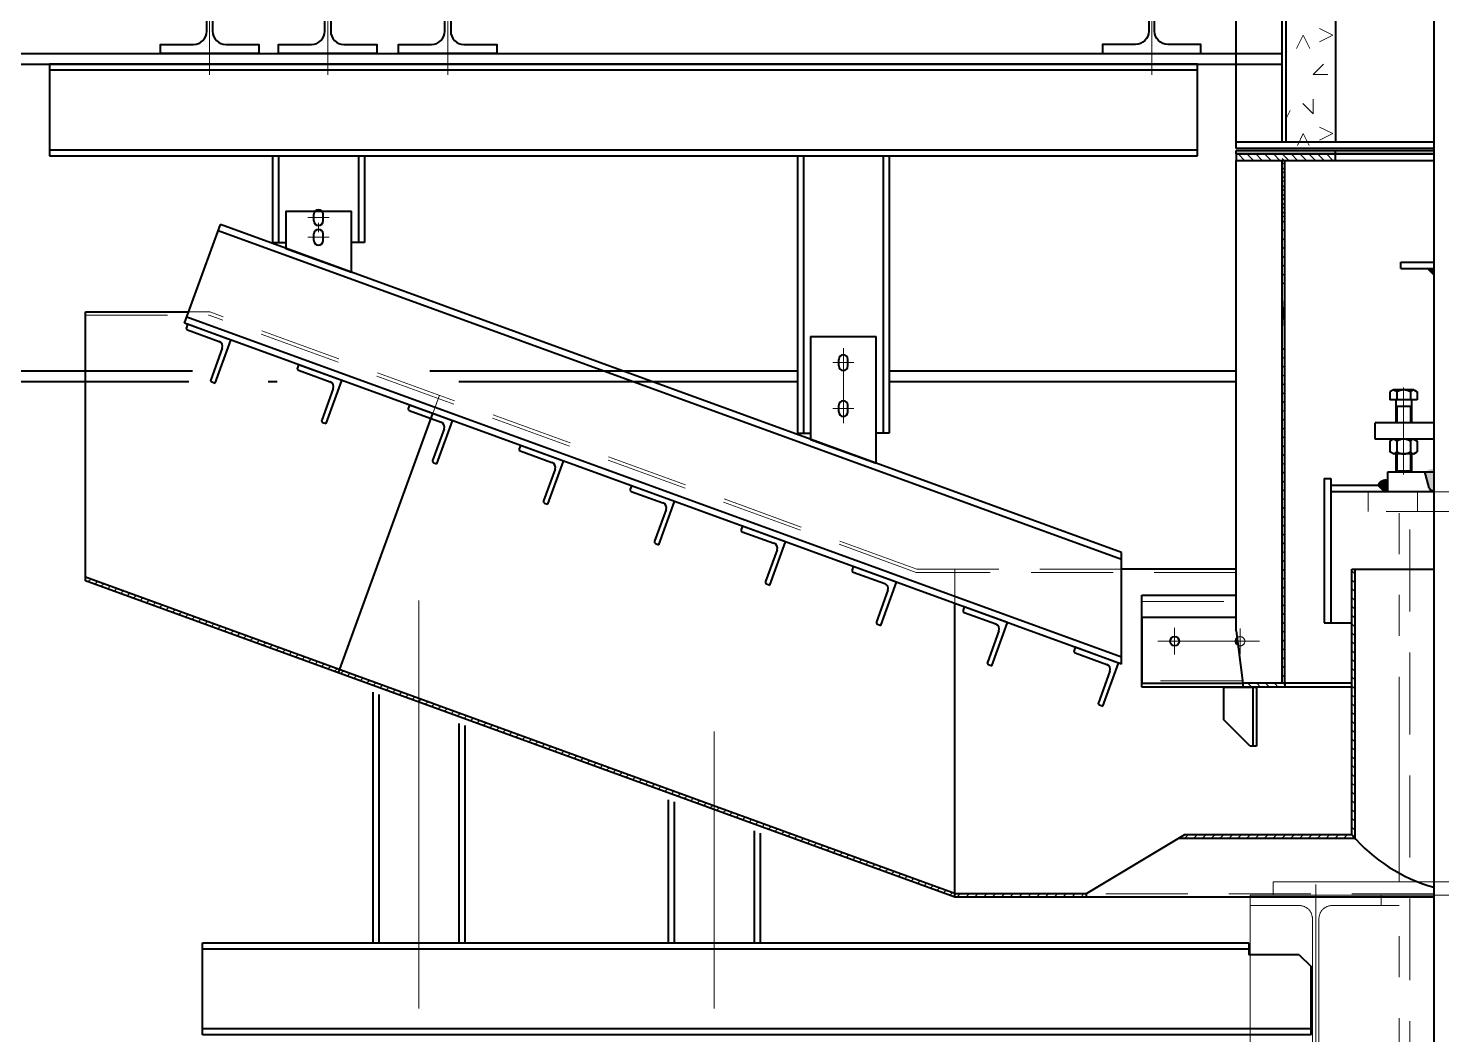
# Model space of a CAD drawing. Header units: millimetres. Extents: x 52110 to 400893, y -153728 to 31997.
# Drawn here: x 168022 to 170177, y -123084 to -121549 of the extents above; entities that cross this region are included whole.
import ezdxf

# ---------------------------------------------------------------- set-up
doc = ezdxf.new("R2010")
doc.units = ezdxf.units.MM
doc.header["$LTSCALE"] = 500
for name, pattern in [('CENTER', [2, 1.25, -0.25, 0.25, -0.25]), ('DASHED', [0.75, 0.5, -0.25]), ('DASHED2', [0.375, 0.25, -0.125]), ('PHANTOM2', [1.25, 0.625, -0.125, 0.125, -0.125, 0.125, -0.125])]:
    doc.linetypes.add(name, pattern=pattern)
for name, color, linetype, lineweight in [('2D', 4, 'PHANTOM2', 20), ('POU', 4, 'Continuous', 20), ('SHI', 7, 'Continuous', 40), ('WEN', 3, 'Continuous', 20), ('XI', 2, 'Continuous', 20), ('XU', 6, 'DASHED2', 20), ('ZHONG', 1, 'CENTER', 20)]:
    doc.layers.add(name, color=color, linetype=linetype, lineweight=lineweight)
doc.layers.add('3', color=6, linetype='Continuous')

# ---------------------------------------------------------------- blocks, each defined once
blk = doc.blocks.new('A$C46F31751')
at = {"layer": 'POU'}
h = blk.add_hatch(dxfattribs=at)
h.set_pattern_fill('CROSS', color=256, scale=6, style=0)
h.set_pattern_definition([(0, (-168899.5, -68438.25), (38.1, 38.1), [19.05, -57.15]), (90, (-168889.977, -68447.775), (-38.1, 38.1), [19.05, -57.15])])
h.paths.add_polyline_path([(245, 1216.7), (45, 1216.7), (45, 1066.7), (85, 1066.7), (85, 766.7), (245, 766.7)])
h.paths.add_polyline_path([(985, 766.7), (1145, 766.7), (1145, 1066.7), (1185, 1066.7), (1185, 1216.7), (985, 1216.7)])
h = blk.add_hatch(dxfattribs=at)
h.set_pattern_fill('GEOL6', color=256, scale=150, style=0, pattern_type=2)
h.set_pattern_definition([(0, (-168869.5, -68370.25), (150, 150), [22.5, -60, 22.5, -45]), (0, (-168817, -68355.25), (150, 150), [22.5, -127.5]), (90, (-168809.5, -68310.25), (-150, 150), [22.5, -30, 22.5, -75]), (90, (-168869.5, -68280.25), (-150, 150), [22.5, -127.5]), (45, (-168809.5, -68310.25), (2e-14, 150), [22.5, -104.77922, 22.5, -62.352814]), (135, (-168794.5, -68355.25), (-150, 2e-14), [22.5, -83.56602, 22.5, -83.56602]), (225, (-168809.5, -68235.25), (-3e-14, -150), [22.5, -189.63203]), (225, (-168764.5, -68370.25), (-3e-14, -150), [22.5, -189.63203]), (26.56505, (-168779.5, -68325.25), (150, 6e-08), [22.5, -312.9102]), (63.43495, (-168764.5, -68295.25), (6e-08, 150), [22.5, -312.9102]), (116.56505, (-168764.5, -68295.25), (-6e-08, 150), [22.5, -312.9102]), (153.43495, (-168839.5, -68310.25), (-150, 6e-08), [22.5, -312.9102]), (206.56505, (-168839.5, -68310.25), (-150, -6e-08), [22.5, -312.9102]), (243.43495, (-168884.5, -68310.25), (-6e-08, -150), [22.5, -312.9102]), (296.56505, (-168884.5, -68310.25), (6e-08, -150), [22.5, -312.9102]), (333.43495, (-168779.5, -68325.25), (150, -6e-08), [22.5, -312.9102])])
h.paths.add_polyline_path([(245, 892.7), (85, 892.7), (85, 610.7), (170, 610.7), (170, 10.7), (245, 10.7)])
h.paths.add_polyline_path([(985, 10.7), (1060, 10.7), (1060, 610.7), (1145, 610.7), (1145, 892.7), (985, 892.7)])
at = {"layer": 'SHI'}
for p, q in [((45, 1216.7), (45, 1066.7)), ((395, 1216.7), (45, 1216.7)), ((245, 1216.7), (245, 15.7)), ((1185, 1216.7), (535, 1216.7)), ((985, 1216.7), (985, 15.7)), ((1185, 1216.7), (1185, 1066.7)), ((45, 1066.7), (85, 1066.7)), ((85, 1066.7), (85, 610.7)), ((1145, 1066.7), (1145, 610.7)), ((1185, 1066.7), (1145, 1066.7)), ((245, 766.7), (85, 766.7)), ((985, 766.7), (1145, 766.7)), ((-25, 610.7), (-25, 600.7)), ((-25, 610.7), (170, 610.7)), ((164, 15.7), (164, 610.7)), ((170, 15.7), (170, 610.7)), ((1060, 15.7), (1060, 610.7)), ((1255, 610.7), (1060, 610.7)), ((1066, 15.7), (1066, 610.7)), ((1255, 610.7), (1255, 600.7)), ((-25, 600.7), (164, 600.7)), ((94, 5.7), (94, 600.7)), ((1255, 600.7), (1066, 600.7)), ((1136, 5.7), (1136, 600.7)), ((395, 15.7), (94, 15.7)), ((395, 5.7), (94, 5.7)), ((1136, 15.7), (535, 15.7)), ((1136, 5.7), (535, 5.7)), ((844.5, 5.7), (1136, 5.7))]:
    blk.add_line(p, q, dxfattribs=at)
for points in [[(-35, 150.7), (40, 150.7), (40, 164.7), (-10.5, 164.7, -0.414214), (-30.5, 184.7), (-30.5, 566.7, -0.414214), (-10.5, 586.7), (40, 586.7), (40, 600.7), (-35, 600.7), (-110, 600.7), (-110, 586.7), (-59.5, 586.7, -0.414214), (-39.5, 566.7), (-39.5, 184.7, -0.414214), (-59.5, 164.7), (-110, 164.7), (-110, 150.7)], [(1265, 150.7), (1190, 150.7), (1190, 164.7), (1240.5, 164.7, 0.414214), (1260.5, 184.7), (1260.5, 566.7, 0.414214), (1240.5, 586.7), (1190, 586.7), (1190, 600.7), (1265, 600.7), (1340, 600.7), (1340, 586.7), (1289.5, 586.7, 0.414214), (1269.5, 566.7), (1269.5, 184.7, 0.414214), (1289.5, 164.7), (1340, 164.7), (1340, 150.7)]]:
    blk.add_lwpolyline(points, format="xyb", close=True, dxfattribs=at)
at = {"layer": 'ZHONG'}
for p, q in [((-35, 632.7), (-35, 118.3)), ((1265, 632.7), (1265, 118.3))]:
    blk.add_line(p, q, dxfattribs=at)
blk = doc.blocks.new('sl')
at = {"layer": 'WEN'}
for points in [[(212613.72, 76452.7), (212623.72, 76442.7), (212623.72, 76452.7)], [(212610.38, 76142.7), (212616.89, 76118.41, 0.3394543), (212621.72, 76114.7), (212621.72, 76112.7), (212623.72, 76112.7), (212623.72, 76147.59, 0.1695664)], [(212553.72, 76130.76, 0.4257765), (212538.72, 76122.7), (212546.72, 76114.7), (212546.72, 76112.7), (212553.72, 76112.7)]]:
    blk.add_hatch(color=256, dxfattribs=at).paths.add_polyline_path(points)
at = {"layer": 'SHI'}
for p, q in [((212623.72, 79215.58), (212623.72, 76192.7)), ((212573.72, 76462.7), (212623.72, 76462.7)), ((212573.72, 76452.7), (212573.72, 76462.7)), ((212573.72, 76452.7), (212623.72, 76452.7)), ((212562.13, 76267.7), (212556.94, 76264.7)), ((212556.94, 76264.7), (212556.94, 76252.7)), ((212593.31, 76267.7), (212562.13, 76267.7)), ((212567.33, 76264.7), (212567.33, 76252.7)), ((212588.11, 76264.7), (212588.11, 76252.7)), ((212593.31, 76267.7), (212598.51, 76264.7)), ((212598.51, 76264.7), (212598.51, 76252.7)), ((212598.51, 76252.7), (212556.94, 76252.7)), ((212565.72, 76252.7), (212565.72, 76217.7)), ((212589.72, 76242.7), (212565.72, 76242.7)), ((212567.32, 76242.7), (212567.32, 76217.7)), ((212588.12, 76242.7), (212588.12, 76217.7)), ((212589.72, 76252.7), (212589.72, 76217.7)), ((212534.58, 76192.7), (212534.58, 76217.7)), ((212623.72, 76217.7), (212534.58, 76217.7)), ((212623.72, 76217.7), (212623.72, 76112.7)), ((212623.72, 76192.7), (212534.58, 76192.7)), ((212562.13, 76192.7), (212556.94, 76189.7)), ((212556.94, 76189.7), (212556.94, 76173.4)), ((212593.31, 76192.7), (212562.13, 76192.7)), ((212567.33, 76189.7), (212567.33, 76173.4)), ((212588.11, 76189.7), (212588.11, 76173.4)), ((212593.31, 76192.7), (212598.51, 76189.7)), ((212598.51, 76189.7), (212598.51, 76173.4)), ((212623.72, 76192.7), (212623.72, 76112.7)), ((212562.13, 76170.4), (212556.94, 76173.4)), ((212593.31, 76170.4), (212562.13, 76170.4)), ((212565.72, 76170.4), (212565.72, 76144.3)), ((212567.32, 76170.4), (212567.32, 76142.7)), ((212588.12, 76170.4), (212588.12, 76142.7)), ((212589.72, 76170.4), (212589.72, 76144.3)), ((212593.31, 76170.4), (212598.51, 76173.4)), ((212456.72, 76132.7), (212456.72, 75912.7)), ((212456.72, 76132.7), (212466.72, 76132.7)), ((212466.72, 76132.7), (212466.72, 75912.7)), ((212553.72, 76112.7), (212553.72, 76142.7)), ((212567.32, 76142.7), (212565.72, 76144.3)), ((212565.72, 76144.3), (212589.72, 76144.3)), ((212588.12, 76142.7), (212567.32, 76142.7)), ((212589.72, 76144.3), (212588.12, 76142.7)), ((212616.89, 76118.41), (212610.38, 76142.7)), ((212616.89, 76118.41), (212610.38, 76142.7)), ((212466.72, 76122.7), (212538.72, 76122.7)), ((212466.72, 76112.7), (212546.72, 76112.7)), ((212533.72, 76112.7), (212623.72, 76112.7)), ((212538.72, 76122.7), (212546.72, 76114.7)), ((212546.72, 76112.7), (212546.72, 76114.7)), ((212621.72, 76112.7), (212621.72, 76114.7)), ((212621.72, 76112.7), (212621.72, 76114.7)), ((212623.72, 76112.7), (212623.72, 74796.7)), ((212456.72, 75912.7), (212498.72, 75912.7))]:
    blk.add_line(p, q, dxfattribs=at)
at = {"layer": 'SHI', "linetype": 'Continuous'}
blk.add_line((212553.72, 76142.7), (212623.72, 76142.7), dxfattribs=at)
at = {"layer": 'SHI'}
for centre, radius, start, end in [((212560.1, 76258.18), 9.73, 42.05083, 77.94917), ((212577.72, 76248.2), 19.5, 57.79577, 122.20423), ((212595.34, 76258.18), 9.73, 102.05083, 137.94917), ((212560.1, 76183.18), 9.73, 42.05083, 77.94917), ((212577.72, 76173.2), 19.5, 57.79577, 122.20423), ((212595.34, 76183.18), 9.73, 102.05083, 137.94917), ((212560.1, 76179.92), 9.73, 282.05083, 317.94917), ((212577.72, 76189.9), 19.5, 237.79577, 302.20423), ((212595.34, 76179.92), 9.73, 222.05083, 257.94917), ((212621.72, 76119.7), 5, 195, 270), ((212621.72, 76119.7), 5, 195, 270)]:
    blk.add_arc(centre, radius, start, end, dxfattribs=at)
at = {"layer": 'WEN'}
blk.add_line((212623.72, 76442.7), (212613.72, 76452.7), dxfattribs=at)
blk.add_arc((212550.09, 76119.52), 11.81, 72.10919, 164.36185, dxfattribs=at)
at = {"layer": 'ZHONG'}
blk.add_line((212577.72, 76271.7), (212577.72, 76138.7), dxfattribs=at)
blk = doc.blocks.new('zll')
at = {"layer": 'SHI'}
blk.add_lwpolyline([(166972.5, 60829.5), (166897.5, 60829.5), (166897.5, 60843.5), (166948, 60843.5, 0.414214), (166968, 60863.5), (166968, 61245.5, 0.414214), (166948, 61265.5), (166897.5, 61265.5), (166897.5, 61279.5), (166972.5, 61279.5), (167047.5, 61279.5), (167047.5, 61265.5), (166997, 61265.5, 0.414214), (166977, 61245.5), (166977, 60863.5, 0.414214), (166997, 60843.5), (167047.5, 60843.5), (167047.5, 60829.5)], format="xyb", close=True, dxfattribs=at)
at = {"layer": 'ZHONG'}
blk.add_line((166972.5, 61311.4), (166972.5, 60797), dxfattribs=at)
blk = doc.blocks.new('螺栓M24x120组合')
for p, q in [((-19.8, 0.8), (-19.8, 13.7)), ((19.8, 0.8), (-19.8, 0.8)), ((14.8, 15), (-14.8, 15)), ((-13.2, 0), (-13.2, 0.8)), ((13.2, 0), (-13.2, 0)), ((-9.9, 0.8), (-9.9, 13.7)), ((9.9, 0.8), (9.9, 13.7)), ((13.2, 0), (13.2, 0.8)), ((19.8, 0.8), (19.8, 13.7)), ((22, -61), (-22, -61)), ((-22, -61), (-22, -65)), ((22, -65), (22, -61)), ((-22, -65), (22, -65)), ((-19.8, -85.2), (-19.8, -65.8)), ((-19.8, -65.8), (19.8, -65.8)), ((-16.6, -65), (-16.6, -65.8)), ((-9.9, -85.2), (-9.9, -65.8)), ((9.9, -85.2), (9.9, -65.8)), ((16.6, -65), (16.6, -65.8)), ((19.8, -85.2), (19.8, -65.8)), ((-19.8, -97.2), (-19.8, -87.8)), ((-14.8, -86.5), (14.8, -86.5)), ((-14.8, -86.5), (14.8, -86.5)), ((-14.8, -98.5), (14.8, -98.5)), ((-12, -98.5), (-12, -108.6)), ((-9.9, -97.2), (-9.9, -87.8)), ((9.9, -97.2), (9.9, -87.8)), ((12, -98.5), (12, -108.6)), ((19.8, -97.2), (19.8, -87.8)), ((-12, -108.6), (-9.6, -111)), ((12, -108.6), (-12, -108.6)), ((9.6, -111), (-9.6, -111)), ((9.6, -111), (12, -108.6))]:
    blk.add_line(p, q)
for centre, radius, start, end in [((-14.8, 5.1), 9.89, 60, 120), ((0, -22.6), 37.6, 74.7385, 105.2615), ((14.8, 5.1), 9.89, 60, 120), ((-14.8, -76.6), 9.89, 240, 300), ((0, -48.9), 37.6, 254.7385, 285.2615), ((14.8, -76.6), 9.89, 240, 300), ((-14.8, -96.4), 9.89, 60, 120), ((-14.8, -88.6), 9.89, 240, 300), ((0, -124.1), 37.6, 74.7385, 105.2615), ((0, -60.9), 37.6, 254.7385, 285.2615), ((14.8, -96.4), 9.89, 60, 120), ((14.8, -88.6), 9.89, 240, 300)]:
    blk.add_arc(centre, radius, start, end)
at = {"layer": '3'}
for p, q in [((-9.6, -98.5), (-9.6, -111)), ((9.6, -98.5), (9.6, -111))]:
    blk.add_line(p, q, dxfattribs=at)
blk = doc.blocks.new('横梁（单管）')
at = {"layer": '2D'}
for p, q in [((170, 1125), (-170, 1125)), ((-170, 1095), (-170, 1125)), ((170, 1095), (170, 1125)), ((170, 1095), (-170, 1095)), ((-122.5, 530), (-122.5, 1095)), ((122.5, 530), (122.5, 1095)), ((-315, 530), (315, 530)), ((-315, 510), (-315, 530)), ((315, 510), (315, 530)), ((-350, 510), (-350, 10)), ((-350, 510), (350, 510)), ((-150, 494), (-150, 510)), ((-122.5, 10), (-122.5, 510)), ((122.5, 10), (122.5, 510)), ((150, 510), (150, 494)), ((350, 510), (350, 10)), ((-350, 494), (-275, 494)), ((-122.5, 494), (-225, 494)), ((122.5, 494), (225, 494)), ((350, 494), (275, 494)), ((-255, 474), (-255, 46)), ((-245, 474), (-245, 46)), ((245, 474), (245, 46)), ((255, 474), (255, 46)), ((-275, 26), (-350, 26)), ((-225, 26), (-122.5, 26)), ((-150, 26), (-150, 10)), ((225, 26), (122.5, 26)), ((150, 26), (150, 10)), ((275, 26), (350, 26)), ((350, 10), (-350, 10)), ((350, 0), (-350, 0)), ((-350, 0), (-350, -10)), ((-345, 0), (-345, 10)), ((345, 0), (345, 10)), ((350, 0), (350, -10))]:
    blk.add_line(p, q, dxfattribs=at)
at = {"layer": '2D', "linetype": 'DASHED', "ltscale": 0.2}
for p, q in [((-122.5, 10), (-122.5, 5)), ((122.5, 5), (-122.5, 5)), ((122.5, 10), (122.5, 5))]:
    blk.add_line(p, q, dxfattribs=at)
at = {"layer": '2D'}
for centre, start, end in [((-275, 474), 0, 90), ((-225, 474), 90, 180), ((225, 474), 0, 90), ((275, 474), 90, 180), ((-275, 46), 270, 0), ((-225, 46), 180, 270), ((225, 46), 270, 0), ((275, 46), 180, 270)]:
    blk.add_arc(centre, 20, start, end, dxfattribs=at)
at = {"layer": 'XU', "linetype": 'DASHED', "ltscale": 0.2}
for p, q in [((-95, 1125), (-95, 1095)), ((95, 1125), (95, 1095))]:
    blk.add_line(p, q, dxfattribs=at)
at = {"layer": 'XU', "linetype": 'DASHED2'}
for p, q in [((-106.5, 5), (-106.5, 1095)), ((106.5, 5), (106.5, 1095))]:
    blk.add_line(p, q, dxfattribs=at)
at = {"layer": 'ZHONG'}
for p, q in [((0, 1223.4), (0, -197.4)), ((-250, 526), (-250, -10)), ((250, 526), (250, -10))]:
    blk.add_line(p, q, dxfattribs=at)
at = {"layer": 'ZHONG', "ltscale": 0.2}
for p, q in [((-310, -68.1), (-310, 108.9)), ((-190, -68.1), (-190, 108.9)), ((190, -68.1), (190, 108.9)), ((310, -68.1), (310, 108.9))]:
    blk.add_line(p, q, dxfattribs=at)
at = {"layer": '2D', "xscale": -1, "rotation": 180}
for p in [(-310, -35), (-190, -35), (190, -35), (310, -35)]:
    blk.add_blockref('螺栓M24x120组合', p, dxfattribs=at)
blk = doc.blocks.new('LDJXKJ')
blk.add_blockref('横梁（单管）', (119954.6, 61578.7))
blk = doc.blocks.new('SFC43')
at = {"layer": 'SHI'}
for p, q in [((160041.2, 91723.3), (158291.2, 91723.3)), ((158291.2, 91723.3), (158291.2, 91583.3)), ((160041.2, 91714.2), (158291.2, 91714.2)), ((160041.2, 91583.3), (160041.2, 91723.3)), ((158291.2, 91592.4), (160041.2, 91592.4)), ((158291.2, 91583.3), (160041.2, 91583.3)), ((158631.2, 91583.3), (158631.2, 91451.3)), ((158640.3, 91583.3), (158640.3, 91451.3)), ((158762.1, 91583.3), (158762.1, 91451.3)), ((158771.2, 91583.3), (158771.2, 91451.3)), ((159431.2, 91583.3), (159431.2, 91160.3)), ((159440.3, 91583.3), (159440.3, 91160.3)), ((159562.1, 91583.3), (159562.1, 91160.3)), ((159571.2, 91583.3), (159571.2, 91160.3)), ((160100.2, 91591.3), (160401.2, 91591.3)), ((160100.2, 91586.3), (160100.2, 91591.3)), ((160100.2, 91586.3), (160100.2, 91576.3)), ((160100.2, 91586.3), (160401.2, 91586.3)), ((160401.2, 91586.3), (160100.2, 91586.3)), ((160100.2, 90859.3), (160100.2, 91576.3)), ((160100.2, 91576.3), (160401.2, 91576.3)), ((160170.2, 90779.3), (160170.2, 91576.3)), ((160174.2, 90779.3), (160174.2, 91576.3)), ((160251.2, 91586.3), (160251.2, 91591.3)), ((160251.2, 91576.3), (160251.2, 91586.3)), ((158651.2, 91499.2), (158751.2, 91499.2)), ((158651.2, 91499.2), (158651.2, 91442.3)), ((158694.2, 91484.2), (158694.2, 91494.2)), ((158708.2, 91484.2), (158708.2, 91494.2)), ((158751.2, 91405.9), (158751.2, 91499.2)), ((158496.9, 91328.2), (158551.6, 91478.5)), ((159925.2, 90968), (158548.2, 91469.1)), ((159925.2, 90978.6), (158551.6, 91478.5)), ((158631.2, 91451.3), (158651.2, 91451.3)), ((158694.2, 91454.2), (158694.2, 91464.2)), ((158708.2, 91454.2), (158708.2, 91464.2)), ((158771.2, 91451.3), (158751.2, 91451.3)), ((158651.2, 91442.3), (158751.2, 91405.9)), ((158346.2, 91345.6), (158503.2, 91345.6)), ((158346.2, 90935.6), (158346.2, 91345.6)), ((159925.2, 90819), (158500.3, 91337.6)), ((159925.2, 90808.3), (158496.9, 91328.2)), ((158501.6, 91326.5), (158499.8, 91321.5)), ((158501.3, 91318.1), (158549.6, 91300.5)), ((158567.4, 91302.5), (158501.6, 91326.5)), ((158543.4, 91236.8), (158567.4, 91302.5)), ((159451.2, 91308), (159551.2, 91308)), ((159451.2, 91308), (159451.2, 91151.1)), ((159551.2, 91114.7), (159551.2, 91308)), ((158554.4, 91290.2), (158536.8, 91242)), ((159494.2, 91263), (159494.2, 91273)), ((159508.2, 91263), (159508.2, 91273)), ((158670.7, 91264.9), (158668.9, 91259.9)), ((158670.5, 91256.5), (158718.7, 91238.9)), ((158736.5, 91241), (158670.7, 91264.9)), ((158538.4, 91238.6), (158543.4, 91236.8)), ((158723.5, 91228.7), (158706, 91180.4)), ((158712.6, 91175.2), (158736.5, 91241)), ((158731.5, 90795.3), (158875.3, 91190.5)), ((158839.9, 91203.4), (158838, 91198.3)), ((158839.6, 91194.9), (158887.9, 91177.4)), ((158905.6, 91179.4), (158839.9, 91203.4)), ((159494.2, 91193), (159494.2, 91203)), ((159508.2, 91193), (159508.2, 91203)), ((158707.5, 91177), (158712.6, 91175.2)), ((158892.7, 91167.1), (158875.1, 91118.9)), ((158881.7, 91113.6), (158905.6, 91179.4)), ((159431.2, 91160.3), (159451.2, 91160.3)), ((159451.2, 91151.1), (159551.2, 91114.7)), ((159571.2, 91160.3), (159551.2, 91160.3)), ((159009, 91141.8), (159007.2, 91136.8)), ((159008.8, 91133.4), (159057, 91115.8)), ((159074.8, 91117.9), (159009, 91141.8)), ((158876.7, 91115.5), (158881.7, 91113.6)), ((159061.8, 91105.6), (159044.2, 91057.3)), ((159050.8, 91052.1), (159074.8, 91117.9)), ((159178.2, 91080.2), (159176.3, 91075.2)), ((159243.9, 91056.3), (159178.2, 91080.2)), ((159177.9, 91071.8), (159226.2, 91054.2)), ((159045.8, 91053.9), (159050.8, 91052.1)), ((159230.9, 91044), (159213.4, 90995.8)), ((159220, 90990.5), (159243.9, 91056.3)), ((159347.3, 91018.7), (159345.5, 91013.7)), ((159413.1, 90994.7), (159347.3, 91018.7)), ((159215, 90992.3), (159220, 90990.5)), ((159347.1, 91010.2), (159395.3, 90992.7)), ((159389.1, 90928.9), (159413.1, 90994.7)), ((159400.1, 90982.4), (159382.5, 90934.2)), ((159925.2, 90808.3), (159925.2, 90978.6)), ((159516.4, 90957.1), (159514.6, 90952.1)), ((159516.2, 90948.7), (159564.5, 90931.1)), ((159582.2, 90933.2), (159516.4, 90957.1)), ((160100.2, 90953.3), (159925.2, 90953.3)), ((160276.2, 90953.3), (160401.2, 90953.3)), ((160276.2, 90548.3), (160276.2, 90953.3)), ((160281.2, 90542.6), (160281.2, 90953.3)), ((159672.1, 90458.3), (158346.2, 90940.9)), ((159671.2, 90453.3), (158346.2, 90935.6)), ((159384.1, 90930.8), (159389.1, 90928.9)), ((159558.3, 90867.4), (159582.2, 90933.2)), ((159569.2, 90920.9), (159551.7, 90872.6)), ((159956.2, 90773.3), (159956.2, 90913.3)), ((159956.2, 90913.3), (160100.2, 90913.3)), ((159671.2, 90453.3), (159671.2, 90900.8)), ((159685.6, 90895.5), (159683.8, 90890.5)), ((159685.4, 90887.1), (159733.6, 90869.6)), ((159751.4, 90871.6), (159685.6, 90895.5)), ((159553.3, 90869.2), (159558.3, 90867.4)), ((159727.4, 90805.8), (159751.4, 90871.6)), ((159956.2, 90879.3), (159956.2, 90779.3)), ((160100.2, 90879.3), (159956.2, 90879.3)), ((159738.4, 90859.3), (159720.8, 90811.1)), ((160100.2, 90859.3), (160110.2, 90779.3)), ((159854.7, 90834), (159852.9, 90829)), ((159854.5, 90825.5), (159902.7, 90808)), ((159920.5, 90810), (159854.7, 90834)), ((159722.4, 90807.6), (159727.4, 90805.8)), ((159896.6, 90744.3), (159920.5, 90810)), ((159907.5, 90797.7), (159890, 90749.5)), ((159956.2, 90779.3), (160110.2, 90779.3)), ((160110.2, 90779.3), (160110.2, 90773.3)), ((160276.2, 90779.3), (160110.2, 90779.3)), ((160174.2, 90779.3), (160174.2, 90773.3)), ((158784.2, 90765.5), (158784.2, 90383.3)), ((158793.3, 90762.2), (158793.3, 90383.3)), ((160110.2, 90773.3), (159956.2, 90773.3)), ((160081.2, 90773.3), (160131.2, 90773.3)), ((160081.2, 90723.3), (160081.2, 90773.3)), ((160276.2, 90773.3), (160110.2, 90773.3)), ((160125.2, 90773.3), (160125.2, 90683.3)), ((160131.2, 90773.3), (160131.2, 90683.3)), ((159891.6, 90746.1), (159896.6, 90744.3)), ((158915.1, 90717.9), (158915.1, 90383.3)), ((158924.2, 90714.6), (158924.2, 90383.3)), ((160121.2, 90683.3), (160081.2, 90723.3)), ((160131.2, 90683.3), (160121.2, 90683.3)), ((159234.2, 90601.7), (159234.2, 90383.3)), ((159243.3, 90598.4), (159243.3, 90383.3)), ((159365.1, 90554.1), (159365.1, 90383.3)), ((159374.2, 90550.8), (159374.2, 90383.3)), ((160021.2, 90548.3), (159871.2, 90458.3)), ((160281.1, 90542.7), (160011.9, 90542.7)), ((160276.2, 90548.3), (160021.2, 90548.3)), ((160401.2, 90453.3), (159671.2, 90453.3)), ((159871.2, 90458.3), (159672.1, 90458.3)), ((159871.2, 90458.3), (159871.2, 90453.3)), ((158524.2, 90383.3), (160119.2, 90383.3)), ((158524.2, 90243.3), (158524.2, 90383.3)), ((158524.2, 90374.2), (160119.2, 90374.2)), ((160119.2, 90383.3), (160119.2, 90365.3)), ((160196.2, 90365.3), (160119.2, 90365.3)), ((160196.2, 90365.3), (160214.2, 90347.3)), ((160214.2, 90243.3), (160214.2, 90347.3)), ((160214.2, 90252.4), (158524.2, 90252.4)), ((160214.2, 90243.3), (158524.2, 90243.3))]:
    blk.add_line(p, q, dxfattribs=at)
blk.add_circle((160006.2, 90843.3), 7, dxfattribs=at)
for centre, radius, start, end in [((158701.2, 91494.2), 7, 0, 180), ((158701.2, 91484.2), 7, 180, 0), ((158701.2, 91464.2), 7, 0, 180), ((158701.2, 91454.2), 7, 180, 0), ((158502.3, 91320.6), 2.67, 160, 250), ((158546.8, 91293), 8, 340, 70), ((159501.2, 91273), 7, 0, 180), ((158671.4, 91259), 2.67, 160, 250), ((159501.2, 91263), 7, 180, 0), ((158539.3, 91241.1), 2.67, 160, 250), ((158716, 91231.4), 8, 340, 70), ((159501.2, 91203), 7, 0, 180), ((158840.5, 91197.4), 2.67, 160, 250), ((159501.2, 91193), 7, 180, 0), ((158708.5, 91179.5), 2.67, 160, 250), ((158885.1, 91169.9), 8, 340, 70), ((159009.7, 91135.9), 2.67, 160, 250), ((158877.6, 91118), 2.67, 160, 250), ((159054.3, 91108.3), 8, 340, 70), ((159046.7, 91056.4), 2.67, 160, 250), ((159178.8, 91074.3), 2.67, 160, 250), ((159223.4, 91046.7), 8, 340, 70), ((159348, 91012.7), 2.67, 160, 250), ((159215.9, 90994.8), 2.67, 160, 250), ((159392.6, 90985.2), 8, 340, 70), ((159517.1, 90951.2), 2.67, 160, 250), ((159385, 90933.3), 2.67, 160, 250), ((159561.7, 90923.6), 8, 340, 70), ((159686.3, 90889.6), 2.67, 160, 250), ((159554.2, 90871.7), 2.67, 160, 250), ((159730.9, 90862), 8, 340, 70), ((160106.2, 90843.3), 7, 131.6674, 242.5826), ((159855.4, 90828.1), 2.67, 160, 250), ((159723.3, 90810.2), 2.67, 160, 250), ((159900, 90800.5), 8, 340, 70), ((159892.5, 90748.6), 2.67, 160, 250), ((160471.2, 90714.6), 256.2, 220.4497, 254.147)]:
    blk.add_arc(centre, radius, start, end, dxfattribs=at)
at = {"layer": 'XI'}
for p, q in [((160112.9, 91576.3), (160102.9, 91586.3)), ((160126.4, 91576.3), (160116.4, 91586.3)), ((160139.8, 91576.3), (160129.8, 91586.3)), ((160153.3, 91576.3), (160143.3, 91586.3)), ((160166.8, 91576.3), (160156.8, 91586.3)), ((160180.2, 91576.3), (160170.2, 91586.3)), ((160174.2, 91575.1), (160170.2, 91579.1)), ((160193.7, 91576.3), (160183.7, 91586.3)), ((160207.2, 91576.3), (160197.2, 91586.3)), ((160220.7, 91576.3), (160210.7, 91586.3)), ((160234.1, 91576.3), (160224.1, 91586.3)), ((160247.6, 91576.3), (160237.6, 91586.3)), ((160251.2, 91586.2), (160251.1, 91586.3)), ((160174.2, 91569.4), (160170.2, 91573.4)), ((160174.2, 91561.6), (160170.2, 91565.6)), ((160174.2, 91555.9), (160170.2, 91559.9)), ((160174.2, 91548.2), (160170.2, 91552.2)), ((160174.2, 91542.5), (160170.2, 91546.5)), ((160174.2, 91534.7), (160170.2, 91538.7)), ((160174.2, 91529), (160170.2, 91533)), ((160174.2, 91521.2), (160170.2, 91525.2)), ((160174.2, 91515.5), (160170.2, 91519.5)), ((160174.2, 91507.7), (160170.2, 91511.7)), ((160174.2, 91502), (160170.2, 91506)), ((160174.2, 91494.3), (160170.2, 91498.3)), ((160174.2, 91488.6), (160170.2, 91492.6)), ((160174.2, 91480.8), (160170.2, 91484.8)), ((160174.2, 91467.3), (160170.2, 91471.3)), ((160174.2, 91453.9), (160170.2, 91457.9)), ((160174.2, 91440.4), (160170.2, 91444.4)), ((160174.2, 91426.9), (160170.2, 91430.9)), ((160174.2, 91413.5), (160170.2, 91417.5)), ((160174.2, 91400), (160170.2, 91404)), ((160174.2, 91386.5), (160170.2, 91390.5)), ((160174.2, 91300), (160170.2, 91377)), ((160174.2, 91286.6), (160170.2, 91290.6)), ((160174.2, 91273.1), (160170.2, 91277.1)), ((160174.2, 91259.6), (160170.2, 91263.6)), ((160174.2, 91246.2), (160170.2, 91250.2)), ((160174.2, 91232.7), (160170.2, 91236.7)), ((160174.2, 91219.2), (160170.2, 91223.2)), ((160174.2, 91205.8), (160170.2, 91209.8)), ((160174.2, 91192.3), (160170.2, 91196.3)), ((160174.2, 91178.8), (160170.2, 91182.8)), ((160174.2, 91165.3), (160170.2, 91169.3)), ((160174.2, 91151.9), (160170.2, 91155.9)), ((160174.2, 91138.4), (160170.2, 91142.4)), ((160174.2, 91124.9), (160170.2, 91128.9)), ((160174.2, 91111.5), (160170.2, 91115.5)), ((160174.2, 91098), (160170.2, 91102)), ((160174.2, 91084.5), (160170.2, 91088.5)), ((160174.2, 91071), (160170.2, 91075)), ((160174.2, 91057.6), (160170.2, 91061.6)), ((160174.2, 91044.1), (160170.2, 91048.1)), ((160174.2, 91030.6), (160170.2, 91034.6)), ((160174.2, 91017.2), (160170.2, 91021.2)), ((160174.2, 91003.7), (160170.2, 91007.7)), ((160174.2, 90990.2), (160170.2, 90994.2)), ((160174.2, 90976.8), (160170.2, 90980.8)), ((160174.2, 90963.3), (160170.2, 90967.3)), ((160174.2, 90949.8), (160170.2, 90953.8)), ((160281.2, 90945.4), (160276.2, 90950.4)), ((158350.2, 90934.1), (158354.1, 90938)), ((158360.1, 90930.5), (158364, 90934.4)), ((158369.9, 90927), (158373.8, 90930.9)), ((158379.8, 90923.4), (158383.7, 90927.3)), ((160174.2, 90936.3), (160170.2, 90940.3)), ((160281.2, 90932), (160276.2, 90937)), ((158389.7, 90919.8), (158393.6, 90923.7)), ((158399.6, 90916.2), (158403.5, 90920.1)), ((158409.4, 90912.6), (158413.3, 90916.5)), ((158419.3, 90909), (158423.2, 90912.9)), ((158429.2, 90905.4), (158433.1, 90909.3)), ((158439.1, 90901.8), (158443, 90905.7)), ((160174.2, 90922.9), (160170.2, 90926.9)), ((160174.2, 90909.4), (160170.2, 90913.4)), ((160281.2, 90918.5), (160276.2, 90923.5)), ((160281.2, 90905), (160276.2, 90910)), ((158448.9, 90898.2), (158452.8, 90902.1)), ((158458.8, 90894.6), (158462.7, 90898.5)), ((158468.7, 90891), (158472.6, 90894.9)), ((158478.6, 90887.4), (158482.5, 90891.3)), ((158488.4, 90883.8), (158492.3, 90887.7)), ((158498.3, 90880.2), (158502.2, 90884.1)), ((160174.2, 90895.9), (160170.2, 90899.9)), ((160174.2, 90882.5), (160170.2, 90886.5)), ((160281.2, 90891.6), (160276.2, 90896.6)), ((158508.2, 90876.6), (158512.1, 90880.5)), ((158518.1, 90873), (158522, 90876.9)), ((158527.9, 90869.4), (158531.8, 90873.3)), ((158537.8, 90865.8), (158541.7, 90869.7)), ((158547.7, 90862.3), (158551.6, 90866.2)), ((158557.6, 90858.7), (158561.5, 90862.6)), ((160174.2, 90869), (160170.2, 90873)), ((160281.2, 90878.1), (160276.2, 90883.1)), ((160281.2, 90864.6), (160276.2, 90869.6)), ((158567.4, 90855.1), (158571.3, 90859)), ((158577.3, 90851.5), (158581.2, 90855.4)), ((158587.2, 90847.9), (158591.1, 90851.8)), ((158597.1, 90844.3), (158601, 90848.2)), ((158607, 90840.7), (158610.9, 90844.6)), ((158616.8, 90837.1), (158620.7, 90841)), ((160174.2, 90855.5), (160170.2, 90859.5)), ((160174.2, 90842.1), (160170.2, 90846.1)), ((160281.2, 90851.1), (160276.2, 90856.1)), ((160281.2, 90837.7), (160276.2, 90842.7)), ((158626.7, 90833.5), (158630.6, 90837.4)), ((158636.6, 90829.9), (158640.5, 90833.8)), ((158646.5, 90826.3), (158650.4, 90830.2)), ((158656.3, 90822.7), (158660.2, 90826.6)), ((158666.2, 90819.1), (158670.1, 90823)), ((158676.1, 90815.5), (158680, 90819.4)), ((160174.2, 90828.6), (160170.2, 90832.6)), ((160281.2, 90824.2), (160276.2, 90829.2)), ((158686, 90811.9), (158689.9, 90815.8)), ((158695.8, 90808.3), (158699.7, 90812.2)), ((158705.7, 90804.7), (158709.6, 90808.6)), ((158715.6, 90801.1), (158719.5, 90805)), ((158725.5, 90797.5), (158729.4, 90801.4)), ((158735.3, 90794), (158739.2, 90797.9)), ((160174.2, 90815.1), (160170.2, 90819.1)), ((160174.2, 90801.6), (160170.2, 90805.6)), ((160281.2, 90810.7), (160276.2, 90815.7)), ((160281.2, 90797.3), (160276.2, 90802.3)), ((158745.2, 90790.4), (158749.1, 90794.3)), ((158755.1, 90786.8), (158759, 90790.7)), ((158765, 90783.2), (158768.9, 90787.1)), ((158774.8, 90779.6), (158778.7, 90783.5)), ((158784.7, 90776), (158788.6, 90779.9)), ((158794.6, 90772.4), (158798.5, 90776.3)), ((160123.8, 90773.3), (160117.8, 90779.3)), ((160137.3, 90773.3), (160131.3, 90779.3)), ((160150.8, 90773.3), (160144.8, 90779.3)), ((160164.2, 90773.3), (160158.2, 90779.3)), ((160174.2, 90788.2), (160170.2, 90792.2)), ((160174.2, 90776.8), (160171.7, 90779.3)), ((160281.2, 90783.8), (160276.2, 90788.8)), ((158804.5, 90768.8), (158808.4, 90772.7)), ((158814.3, 90765.2), (158818.2, 90769.1)), ((158824.2, 90761.6), (158828.1, 90765.5)), ((158834.1, 90758), (158838, 90761.9)), ((158844, 90754.4), (158847.9, 90758.3)), ((158853.8, 90750.8), (158857.7, 90754.7)), ((160110.4, 90773.3), (160110.2, 90773.5)), ((160281.2, 90770.3), (160276.2, 90775.3)), ((160281.2, 90756.8), (160276.2, 90761.8)), ((158863.7, 90747.2), (158867.6, 90751.1)), ((158873.6, 90743.6), (158877.5, 90747.5)), ((158883.5, 90740), (158887.4, 90743.9)), ((158893.4, 90736.4), (158897.3, 90740.3)), ((158903.2, 90732.8), (158907.1, 90736.7)), ((158913.1, 90729.3), (158917, 90733.2)), ((160281.2, 90743.4), (160276.2, 90748.4)), ((160281.2, 90729.9), (160276.2, 90734.9)), ((158923, 90725.7), (158926.9, 90729.6)), ((158932.9, 90722.1), (158936.8, 90726)), ((158942.7, 90718.5), (158946.6, 90722.4)), ((158952.6, 90714.9), (158956.5, 90718.8)), ((158962.5, 90711.3), (158966.4, 90715.2)), ((158972.4, 90707.7), (158976.3, 90711.6)), ((160281.2, 90716.4), (160276.2, 90721.4)), ((158982.2, 90704.1), (158986.1, 90708)), ((158992.1, 90700.5), (158996, 90704.4)), ((159002, 90696.9), (159005.9, 90700.8)), ((159011.9, 90693.3), (159015.8, 90697.2)), ((159021.7, 90689.7), (159025.6, 90693.6)), ((159031.6, 90686.1), (159035.5, 90690)), ((160281.2, 90703), (160276.2, 90708)), ((160281.2, 90689.5), (160276.2, 90694.5)), ((159041.5, 90682.5), (159045.4, 90686.4)), ((159051.4, 90678.9), (159055.3, 90682.8)), ((159061.2, 90675.3), (159065.1, 90679.2)), ((159071.1, 90671.7), (159075, 90675.6)), ((159081, 90668.1), (159084.9, 90672)), ((160281.2, 90676), (160276.2, 90681)), ((159090.9, 90664.6), (159094.8, 90668.5)), ((159100.7, 90661), (159104.6, 90664.9)), ((159110.6, 90657.4), (159114.5, 90661.3)), ((159120.5, 90653.8), (159124.4, 90657.7)), ((159130.4, 90650.2), (159134.3, 90654.1)), ((159140.2, 90646.6), (159144.1, 90650.5)), ((160281.2, 90662.6), (160276.2, 90667.6)), ((160281.2, 90649.1), (160276.2, 90654.1)), ((159150.1, 90643), (159154, 90646.9)), ((159160, 90639.4), (159163.9, 90643.3)), ((159169.9, 90635.8), (159173.8, 90639.7)), ((159179.8, 90632.2), (159183.7, 90636.1)), ((159189.6, 90628.6), (159193.5, 90632.5)), ((159199.5, 90625), (159203.4, 90628.9)), ((160281.2, 90635.6), (160276.2, 90640.6)), ((160281.2, 90622.1), (160276.2, 90627.1)), ((159209.4, 90621.4), (159213.3, 90625.3)), ((159219.3, 90617.8), (159223.2, 90621.7)), ((159229.1, 90614.2), (159233, 90618.1)), ((159239, 90610.6), (159242.9, 90614.5)), ((159248.9, 90607), (159252.8, 90610.9)), ((159258.8, 90603.4), (159262.7, 90607.3)), ((160281.2, 90608.7), (160276.2, 90613.7)), ((159268.6, 90599.9), (159272.5, 90603.8)), ((159278.5, 90596.3), (159282.4, 90600.2)), ((159288.4, 90592.7), (159292.3, 90596.6)), ((159298.3, 90589.1), (159302.2, 90593)), ((159308.1, 90585.5), (159312, 90589.4)), ((159318, 90581.9), (159321.9, 90585.8)), ((160281.2, 90595.2), (160276.2, 90600.2)), ((160281.2, 90581.7), (160276.2, 90586.7)), ((159327.9, 90578.3), (159331.8, 90582.2)), ((159337.8, 90574.7), (159341.7, 90578.6)), ((159347.6, 90571.1), (159351.5, 90575)), ((159357.5, 90567.5), (159361.4, 90571.4)), ((159367.4, 90563.9), (159371.3, 90567.8)), ((159377.3, 90560.3), (159381.2, 90564.2)), ((160281.2, 90568.3), (160276.2, 90573.3)), ((159387.1, 90556.7), (159391, 90560.6)), ((159397, 90553.1), (159400.9, 90557)), ((159406.9, 90549.5), (159410.8, 90553.4)), ((159416.8, 90545.9), (159420.7, 90549.8)), ((159426.6, 90542.3), (159430.5, 90546.2)), ((159436.5, 90538.7), (159440.4, 90542.6)), ((160021.3, 90542.7), (160026.9, 90548.3)), ((160034.8, 90542.7), (160040.4, 90548.3)), ((160048.3, 90542.7), (160053.8, 90548.3)), ((160061.7, 90542.7), (160067.3, 90548.3)), ((160075.2, 90542.7), (160080.8, 90548.3)), ((160088.7, 90542.7), (160094.3, 90548.3)), ((160102.1, 90542.7), (160107.7, 90548.3)), ((160115.6, 90542.7), (160121.2, 90548.3)), ((160129.1, 90542.7), (160134.7, 90548.3)), ((160142.5, 90542.7), (160148.1, 90548.3)), ((160156, 90542.7), (160161.6, 90548.3)), ((160169.5, 90542.7), (160175.1, 90548.3)), ((160183, 90542.7), (160188.5, 90548.3)), ((160196.4, 90542.7), (160202, 90548.3)), ((160209.9, 90542.7), (160215.5, 90548.3)), ((160223.4, 90542.7), (160229, 90548.3)), ((160236.8, 90542.7), (160242.4, 90548.3)), ((160250.3, 90542.7), (160255.9, 90548.3)), ((160263.8, 90542.7), (160269.4, 90548.3)), ((160281.2, 90554.8), (160276.2, 90559.8)), ((160277.3, 90542.7), (160279.3, 90544.8)), ((159446.4, 90535.1), (159450.3, 90539)), ((159456.3, 90531.6), (159460.2, 90535.5)), ((159466.2, 90528), (159470.1, 90531.9)), ((159476, 90524.4), (159479.9, 90528.3)), ((159485.9, 90520.8), (159489.8, 90524.7)), ((159495.8, 90517.2), (159499.7, 90521.1)), ((159505.7, 90513.6), (159509.6, 90517.5)), ((159515.5, 90510), (159519.4, 90513.9)), ((159525.4, 90506.4), (159529.3, 90510.3)), ((159535.3, 90502.8), (159539.2, 90506.7)), ((159545.2, 90499.2), (159549.1, 90503.1)), ((159555, 90495.6), (159558.9, 90499.5)), ((159564.9, 90492), (159568.8, 90495.9)), ((159574.8, 90488.4), (159578.7, 90492.3)), ((159584.7, 90484.8), (159588.6, 90488.7)), ((159594.5, 90481.2), (159598.4, 90485.1)), ((159604.4, 90477.6), (159608.3, 90481.5)), ((159614.3, 90474), (159618.2, 90477.9)), ((159624.2, 90470.4), (159628.1, 90474.3)), ((159634, 90466.9), (159637.9, 90470.8)), ((159643.9, 90463.3), (159647.8, 90467.2)), ((159653.8, 90459.7), (159657.7, 90463.6)), ((159663.7, 90456.1), (159667.6, 90460)), ((159674.4, 90453.3), (159679.4, 90458.3)), ((159687.9, 90453.3), (159692.9, 90458.3)), ((159701.3, 90453.3), (159706.3, 90458.3)), ((159714.8, 90453.3), (159719.8, 90458.3)), ((159728.3, 90453.3), (159733.3, 90458.3)), ((159741.7, 90453.3), (159746.7, 90458.3)), ((159755.2, 90453.3), (159760.2, 90458.3)), ((159768.7, 90453.3), (159773.7, 90458.3)), ((159782.2, 90453.3), (159787.2, 90458.3)), ((159795.6, 90453.3), (159800.6, 90458.3)), ((159809.1, 90453.3), (159814.1, 90458.3)), ((159822.6, 90453.3), (159827.6, 90458.3)), ((159836, 90453.3), (159841, 90458.3)), ((159849.5, 90453.3), (159854.5, 90458.3)), ((159863, 90453.3), (159868, 90458.3))]:
    blk.add_line(p, q, dxfattribs=at)
at = {"layer": 'XU'}
for p, q in [((158346.2, 91340.6), (158534.4, 91340.6)), ((158503.2, 91345.6), (158535.3, 91345.6)), ((159612.3, 90948.3), (158534.4, 91340.6)), ((159613.2, 90953.3), (158535.3, 91345.6)), ((158875.3, 91190.5), (158885.4, 91218.2)), ((159613.2, 90953.3), (159925.2, 90953.3)), ((159671.2, 90900.8), (159671.2, 90953.3)), ((160100.2, 90948.3), (159612.3, 90948.3)), ((159956.2, 90903.8), (160100.2, 90903.8)), ((160109.8, 90782.8), (159956.2, 90782.8)), ((160401.2, 90458.3), (159871.2, 90458.3))]:
    blk.add_line(p, q, dxfattribs=at)
blk.add_arc((160106.2, 90843.3), 7, 242.5826, 131.6674, dxfattribs=at)
at = {"layer": 'ZHONG'}
for p, q in [((158717.3, 91489.2), (158685.1, 91489.2)), ((158701.2, 91481.2), (158701.2, 91467.2)), ((158717.3, 91459.2), (158685.1, 91459.2)), ((159501.2, 91290), (159501.2, 91176)), ((159517.3, 91268), (159485.1, 91268)), ((159517.3, 91198), (159485.1, 91198)), ((158854.2, 90905.6), (158854.2, 90283.3)), ((160006.2, 90863.6), (160006.2, 90823)), ((160106.2, 90862.9), (160106.2, 90823.7)), ((160135.6, 90843.3), (159980.8, 90843.3)), ((159304.2, 90705.6), (159304.2, 90283.3))]:
    blk.add_line(p, q, dxfattribs=at)

msp = doc.modelspace()

# ---------------------------------------------------------------- linework, layer by layer
at = {"layer": 'SHI'}
for p, q in [((166294.50201, -121588.0343), (169933.50201, -121588.0343)), ((166294.50201, -121604.0343), (168665.91112, -121604.0343)), ((168665.91112, -121604.0343), (169933.50201, -121604.0343)), ((166294.50201, -122072.0343), (168272.59131, -122072.0343)), ((168634.20823, -122072.0343), (169194.50201, -122072.0343)), ((169334.50201, -122072.0343), (169863.50201, -122072.0343)), ((166294.50201, -122088.0343), (168266.76779, -122088.0343)), ((168387.50201, -122088.0343), (168401.50201, -122088.0343)), ((168678.16787, -122088.0343), (169194.50201, -122088.0343)), ((169334.50201, -122088.0343), (169863.50201, -122088.0343))]:
    msp.add_line(p, q, dxfattribs=at)

# ---------------------------------------------------------------- block references
for name, p in [('sl', (-42459.21967, -198368.72241)), ('zll', (1326.0059, -182417.49797)), ('zll', (1506.0059, -182417.49797)), ('zll', (1688.915, -182417.49797)), ('SFC43', (9763.29282, -213327.35258)), ('LDJXKJ', (50279.93543, -184959.7788))]:
    msp.add_blockref(name, p, dxfattribs=at)
at = {"layer": 'WEN', "color": 3}
msp.add_blockref('A$C46F31751', (169769.50168, -121738.73458), dxfattribs=at)

doc.saveas('drawing.dxf')
